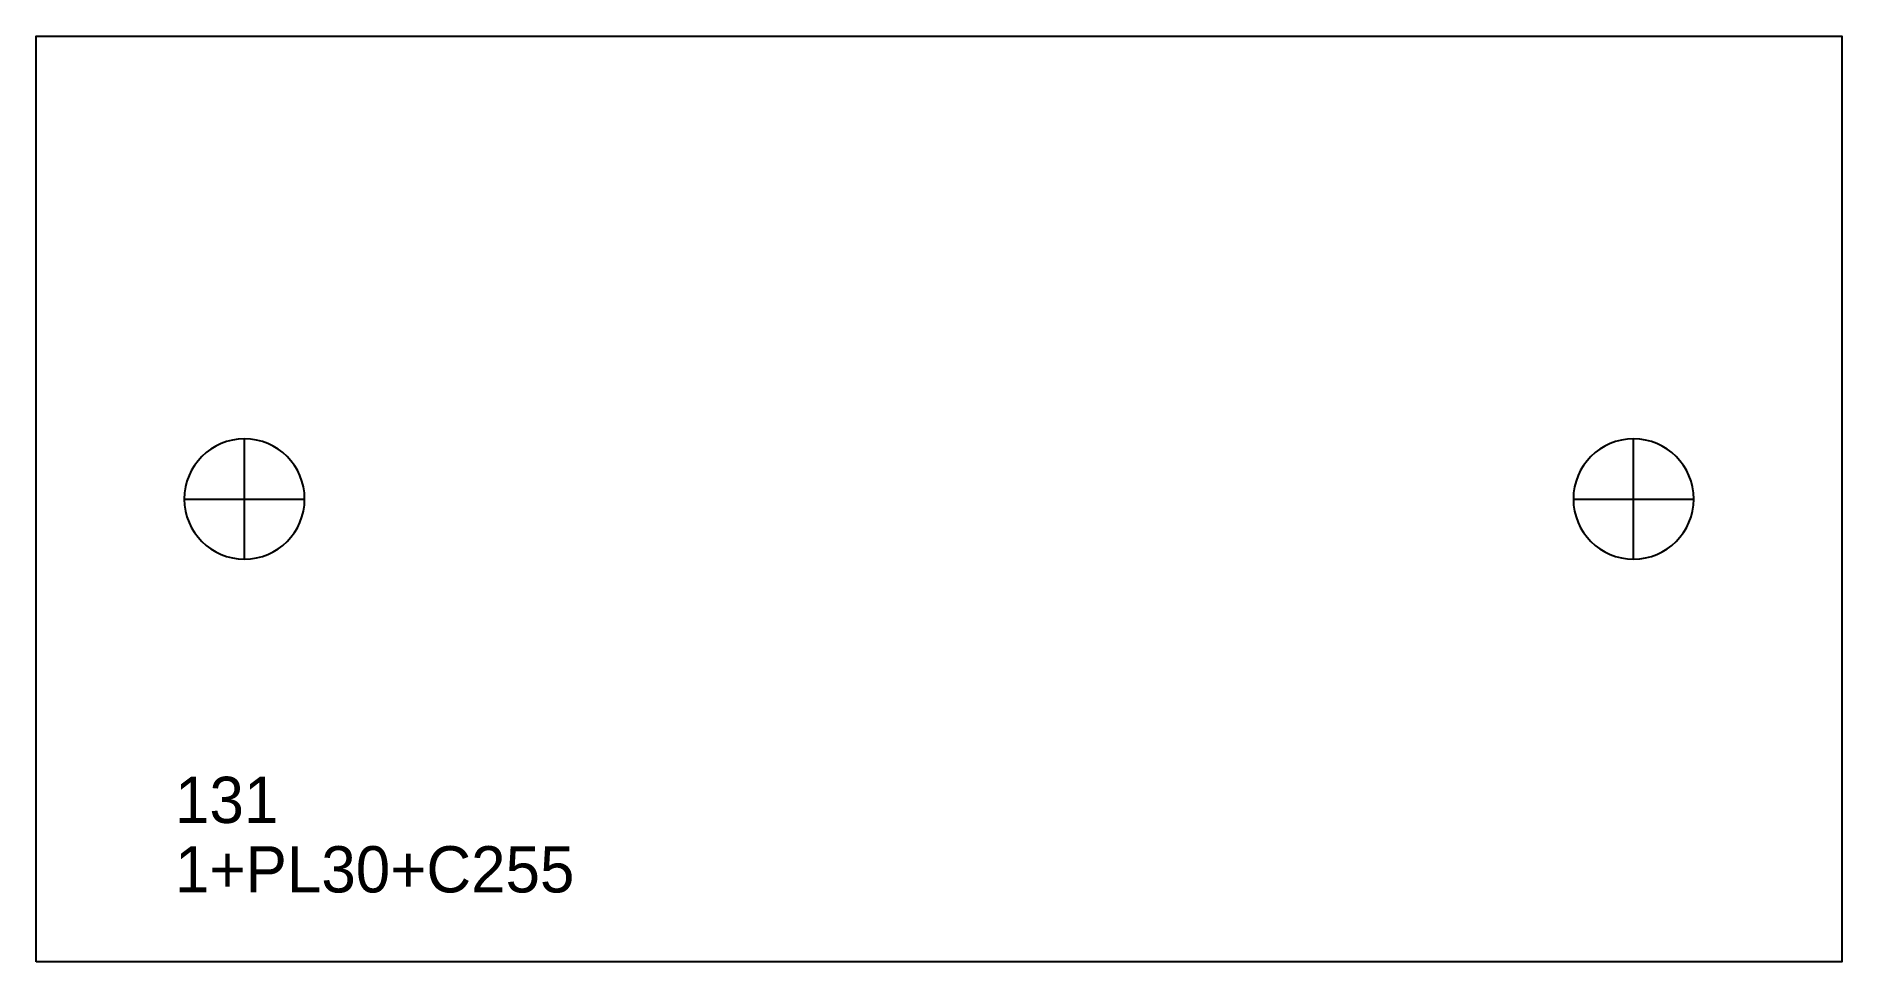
# Model space of a CAD drawing. Extents: x 0 to 390, y 0 to 200.
import ezdxf

# ---------------------------------------------------------------- set-up
doc = ezdxf.new("R2010")
doc.units = 0
for name, color, linetype in [('27', 7, 'CONTINUOUS'), ('CUT', 7, 'CONTINUOUS'), ('SCRIBE', 3, 'CONTINUOUS'), ('TEXT', 7, 'CONTINUOUS')]:
    doc.layers.add(name, color=color, linetype=linetype)

msp = doc.modelspace()

# ---------------------------------------------------------------- linework, layer by layer
at = {"layer": '27', "color": 7, "linetype": 'CONTINUOUS'}
for p, q in [((45, 87), (45, 113)), ((345, 87), (345, 113)), ((32, 100), (58, 100)), ((332, 100), (358, 100))]:
    msp.add_line(p, q, dxfattribs=at)
for points in [[(45, 113, 1), (45, 87, 1)], [(345, 113, 1), (345, 87, 1)]]:
    msp.add_lwpolyline(points, format="xyb", close=True, dxfattribs=at)
at = {"layer": 'CUT', "color": 7, "linetype": 'CONTINUOUS'}
msp.add_lwpolyline([(0, 0), (0, 200), (390, 200), (390, 0)], close=True, dxfattribs=at)

# ---------------------------------------------------------------- texts
at = {"layer": 'SCRIBE', "color": 3}
msp.add_text('131', height=10, dxfattribs=at).set_placement((30, 30))
at = {"layer": 'TEXT', "color": 7}
msp.add_text('1+PL30+C255', height=10, dxfattribs=at).set_placement((30, 15))

doc.saveas('drawing.dxf')
